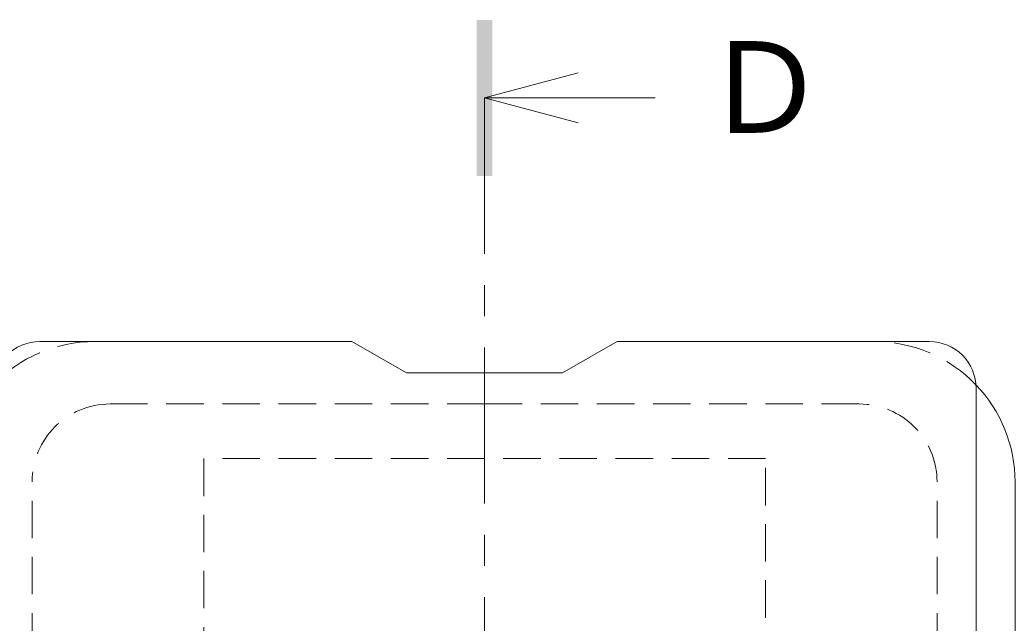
# Model space of a CAD drawing. Units: millimetres on the paper, enlarged 4 times, with parts at other scales. Extents: x -1079 to 1075, y -788 to 718.
# Drawn here: x 623.3 to 750.9, y -241.8 to -164.5 of the extents above; entities that cross this region are included whole.
import ezdxf
from ezdxf.enums import TextEntityAlignment as Align

# ---------------------------------------------------------------- set-up
doc = ezdxf.new("R2010")
doc.units = ezdxf.units.MM
doc.header["$LTSCALE"] = 4
doc.linetypes.add('CHAIN1', pattern=[8, 5, -1, 1, -1])
doc.linetypes.add('DASHED1', pattern=[1.8, 1.2, -0.6])
for name, color, linetype, lineweight in [('D-5', 7, 'Continuous', 9), ('D-7', 6, 'Continuous', 9), ('D-8', 4, 'Continuous', 9)]:
    doc.layers.add(name, color=color, linetype=linetype, lineweight=lineweight)
doc.styles.add('ＭＳ ゴシック', font='')
doc.styles.get('ＭＳ ゴシック').set_extended_font_data('MS Gothic')

msp = doc.modelspace()

# ---------------------------------------------------------------- linework, layer by layer
at = {"layer": 'D-5', "color": 4}
for q in [(694.904, -171.308), (704.784, -174.508), (694.904, -177.708)]:
    msp.add_line((682.904, -174.508), q, dxfattribs=at)
at = {"layer": 'D-5', "color": 4, "linetype": 'CHAIN1'}
msp.add_line((682.904, -174.508), (682.904, -344.995), dxfattribs=at)
at = {"layer": 'D-5', "color": 4}
msp.add_solid([(681.904, -184.508), (683.904, -184.508), (681.904, -164.508), (683.904, -164.508)], dxfattribs=at)
at = {"layer": 'D-7'}
for p, q in [((665.905, -205.751), (625.904, -205.751)), ((665.905, -205.751), (672.905, -209.751)), ((692.905, -209.751), (699.905, -205.751)), ((739.904, -205.751), (699.905, -205.751)), ((692.905, -209.751), (672.905, -209.751)), ((745.904, -307.751), (745.904, -211.751)), ((750.904, -295.752), (750.904, -223.751))]:
    msp.add_line(p, q, dxfattribs=at)
at = {"layer": 'D-7', "linetype": 'DASHED1'}
for p, q in [((634.904, -213.751), (682.904, -213.751)), ((730.904, -213.751), (682.904, -213.751)), ((624.904, -295.752), (624.904, -223.751)), ((740.904, -295.752), (740.904, -223.751))]:
    msp.add_line(p, q, dxfattribs=at)
at = {"layer": 'D-7'}
for centre, radius, start, end in [((625.904, -211.751), 6, 90, 180), ((739.904, -211.751), 6, 0, 90), ((732.904, -223.751), 18, 0, 43.84516)]:
    msp.add_arc(centre, radius, start, end, dxfattribs=at)
at = {"layer": 'D-7', "linetype": 'DASHED1'}
for centre, radius, start, end in [((632.904, -223.751), 18, 90, 136.15188), ((732.904, -223.751), 18, 43.84516, 90), ((634.904, -223.751), 10, 90, 180), ((730.904, -223.751), 10, 0, 90)]:
    msp.add_arc(centre, radius, start, end, dxfattribs=at)
at = {"layer": 'D-8', "linetype": 'DASHED1'}
for p, q in [((646.904, -220.751), (646.904, -298.751)), ((718.904, -220.751), (646.904, -220.751)), ((718.904, -298.751), (718.904, -220.751))]:
    msp.add_line(p, q, dxfattribs=at)

# ---------------------------------------------------------------- texts
at = {"layer": 'D-5', "color": 2, "style": 'ＭＳ ゴシック'}
msp.add_text('Ｄ', height=11.73, dxfattribs=at).set_placement((710.784, -182.508), align=Align.BOTTOM_LEFT)

doc.saveas('drawing.dxf')
